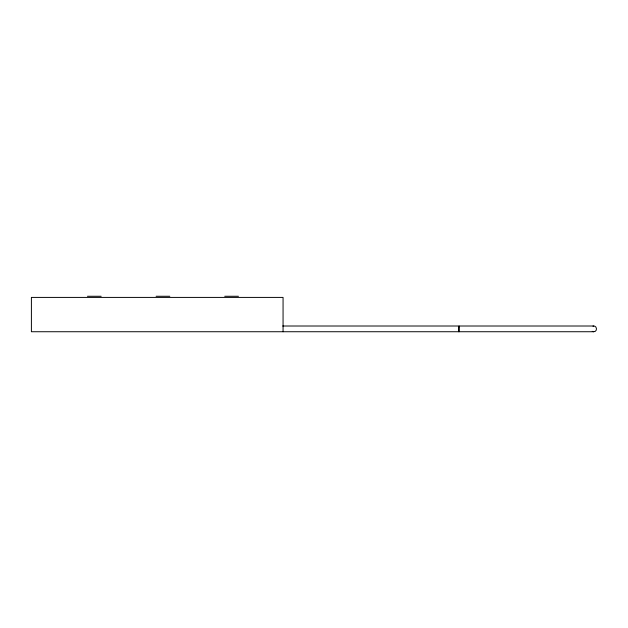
<?xml version="1.0" encoding="UTF-8"?>
<svg xmlns="http://www.w3.org/2000/svg" width="628" height="628" viewBox="0 0 628 628"><rect width="100%" height="100%" fill="white"/><g stroke="black" fill="none" stroke-linecap="round" stroke-linejoin="round"><path stroke-width="0.94" d="M592.965 326.113C597 324.919 597.927 331.843 593.711 331.733L31.4 331.733L31.4 297.413L283.063 297.413L283.063 331.733M87.449 296.267L101.179 296.267M156.089 296.267L169.819 296.267M224.722 296.267L238.452 296.267M282.718 326.011L593.711 326.011M593.711 331.733L592.267 331.349M458.566 328.13C459.052 339.497 459.9 320.052 458.566 328.13"/></g></svg>
